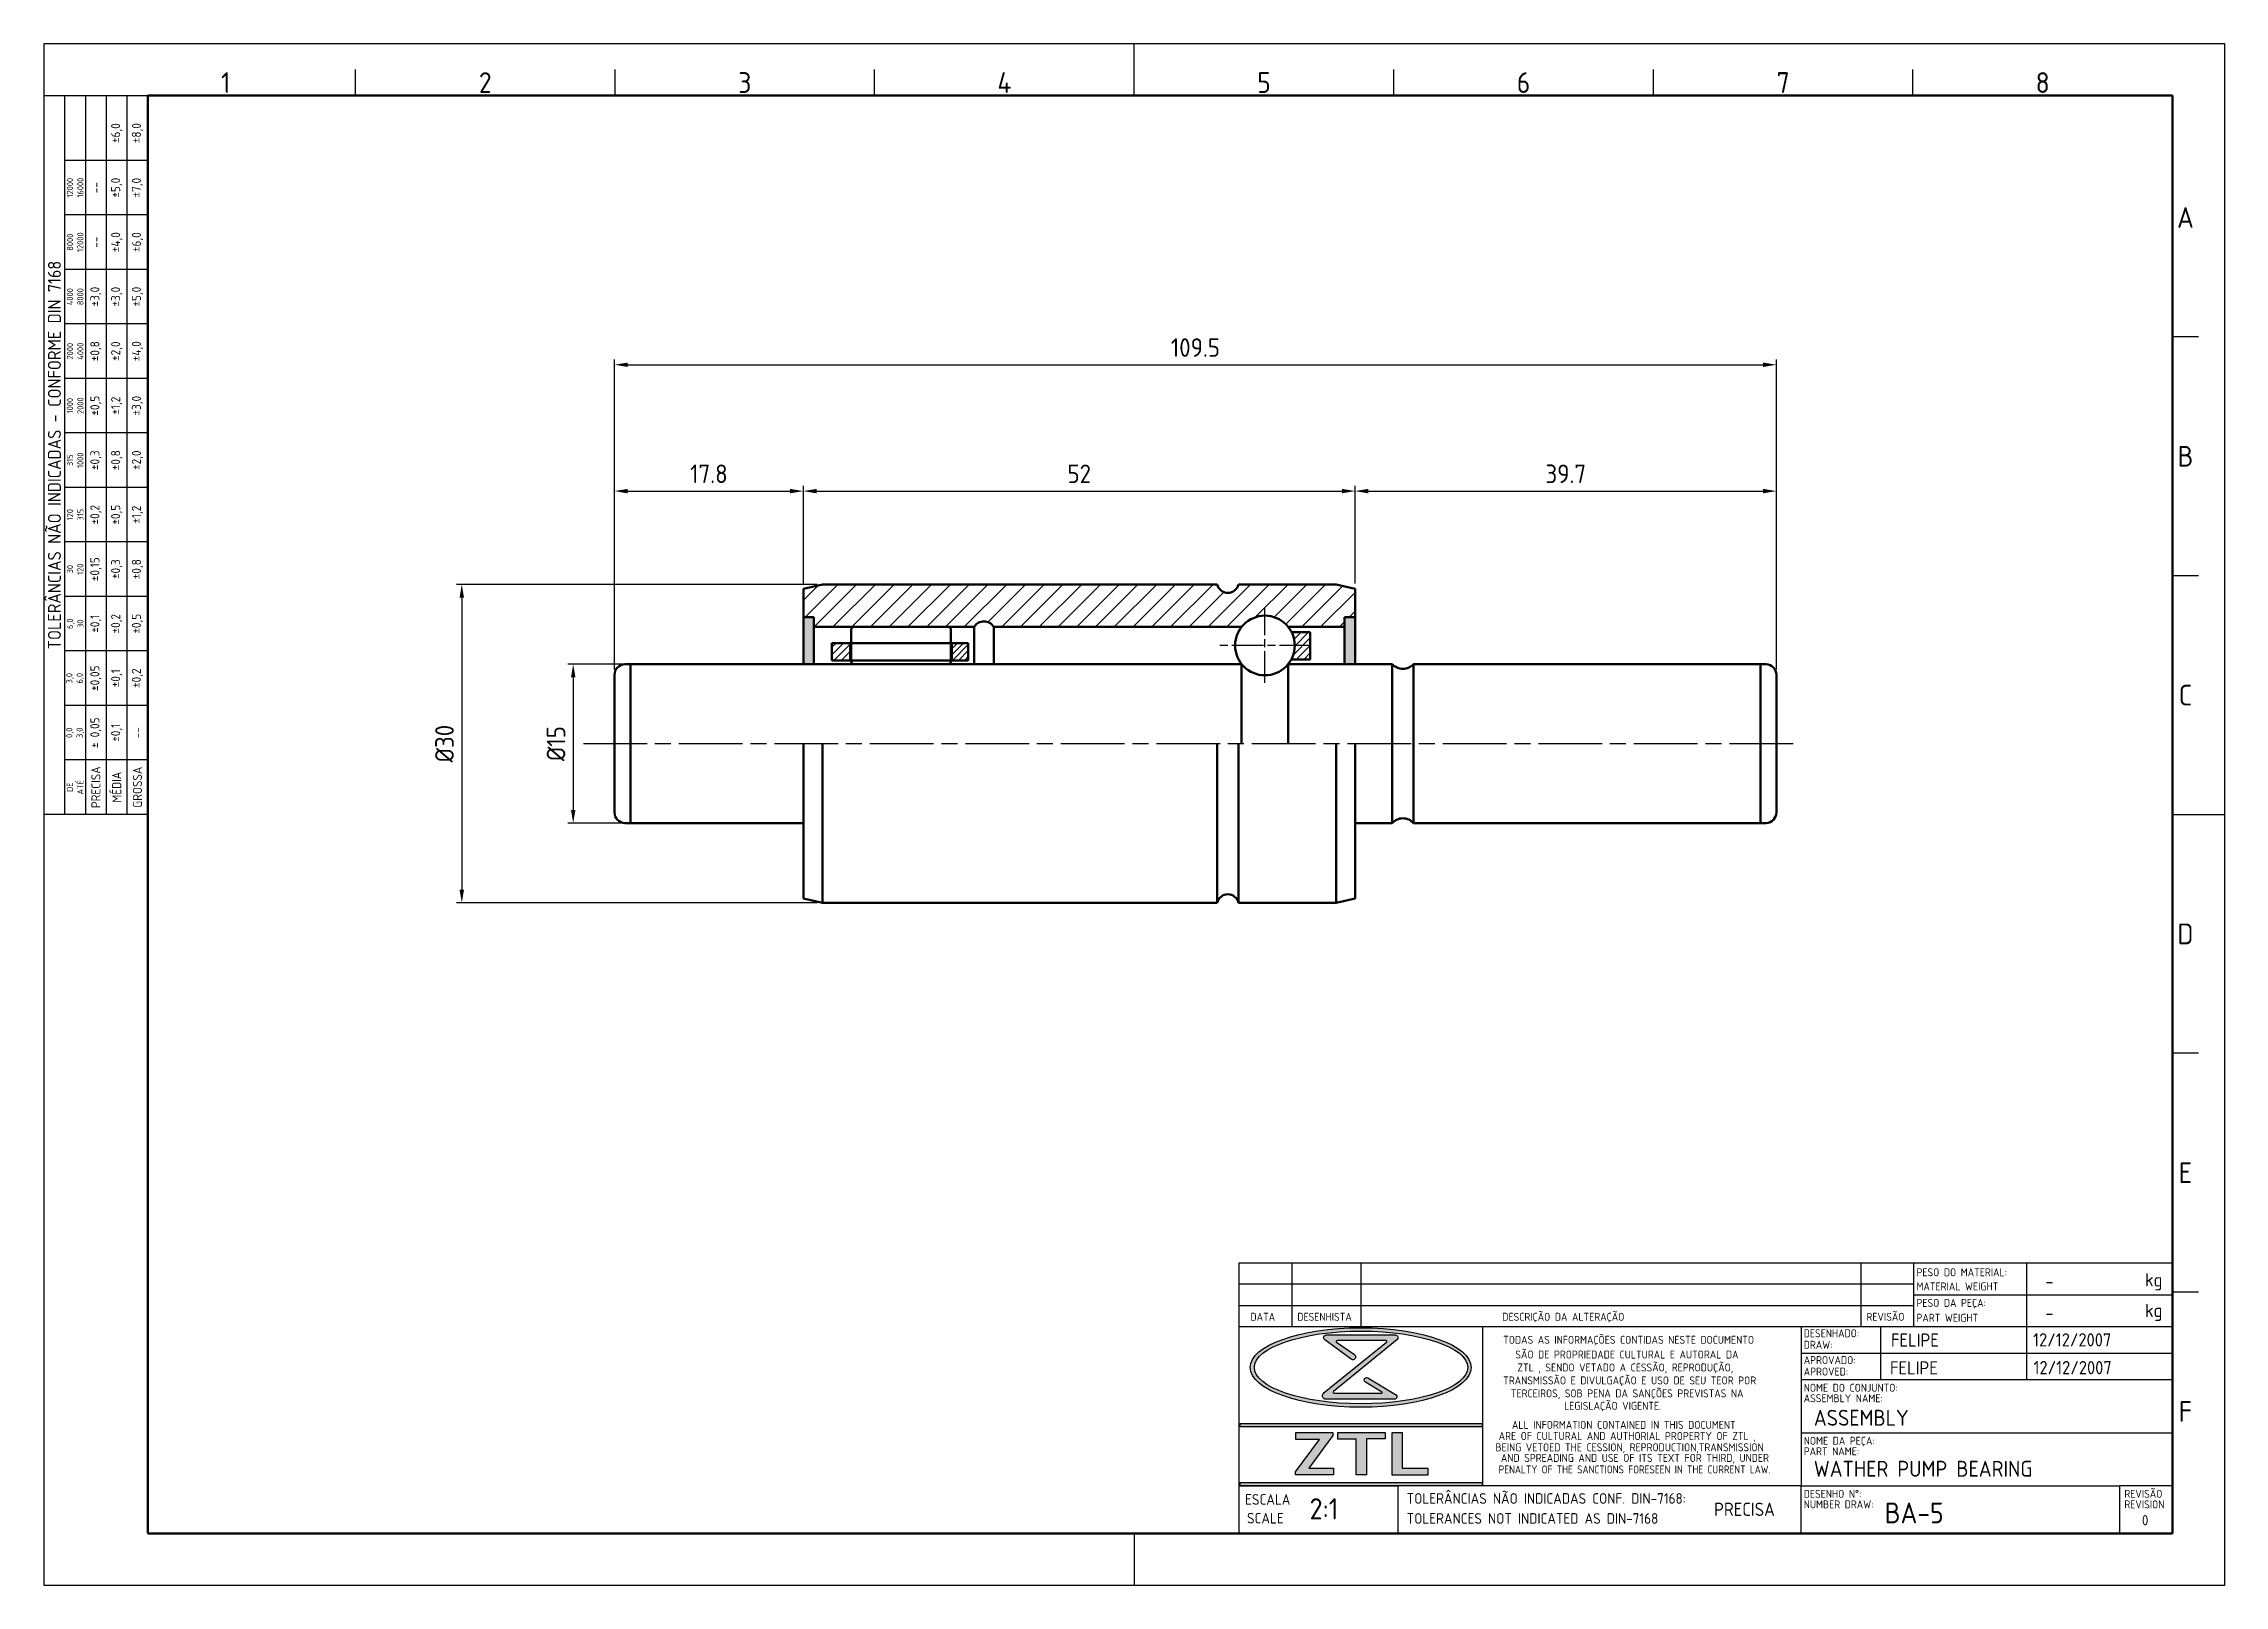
# Model space of a CAD drawing. Extents: x 0 to 205, y 0 to 145.
import ezdxf
from ezdxf.enums import TextEntityAlignment as Align

# ---------------------------------------------------------------- set-up
doc = ezdxf.new("R2010")
doc.units = 0
doc.header["$LTSCALE"] = 0.5
for name, pattern in [('AM_ISO02W050', [7.5, 6, -1.5]), ('AM_ISO08W050', [18, 12, -1.5, 3, -1.5]), ('AM_ISO08W050x2', [9, 6, -0.75, 1.5, -0.75])]:
    doc.linetypes.add(name, pattern=pattern)
doc.layers.get('0').update_dxf_attribs({"linetype": 'CONTINUOUS'})
doc.layers.get('Defpoints').update_dxf_attribs({"linetype": 'CONTINUOUS'})
for name, color, linetype, lineweight in [('AM_0', 7, 'CONTINUOUS', 50), ('AM_3', 6, 'AM_ISO02W050', 25), ('AM_5', 3, 'CONTINUOUS', 25), ('AM_7', 4, 'AM_ISO08W050', 25), ('AM_8', 1, 'CONTINUOUS', 25), ('AM_BOR', 7, 'CONTINUOUS', 50)]:
    doc.layers.add(name, color=color, linetype=linetype, lineweight=lineweight)
doc.styles.add('ACISOTS', font='isocp.shx', dxfattribs={"height": 1})
doc.styles.get("Standard").update_dxf_attribs({"font": 'ISOCP.SHX'})
doc.dimstyles.new('AM_ISO', dxfattribs={"dimtxt": 3.5, "dimasz": 2.5, "dimexe": 1, "dimexo": 1, "dimgap": 1.5, "dimtad": 1, "dimdsep": 46, "dimtxsty": 'Standard', "dimcen": 0, "dimclrd": 256, "dimclre": 256, "dimclrt": 2, "dimadec": 0, "dimazin": 2, "dimtp": 0.1, "dimtm": 0.1, "dimtfac": 0.71, "dimtdec": 3, "dimtmove": 0, "dimatfit": 3, "dimfxl": 1, "dimlwd": -1, "dimlwe": -1, "dimarcsym": 0})

# ---------------------------------------------------------------- blocks, each defined once
blk = doc.blocks.new('A3 ZTL')
for p, q in [((19.57, 280.82), (19.57, 9.78)), ((401.17, 280.82), (19.57, 280.82)), ((401.17, 9.78), (401.17, 280.82)), ((19.57, 9.78), (401.17, 9.78))]:
    blk.add_line(p, q)
at = {"layer": 'AM_BOR', "color": 135, "lineweight": 25}
for p, q in [((0, 0), (0, 290.61)), ((0, 290.61), (410.96, 290.61)), ((205.48, 280.82), (205.48, 290.61)), ((410.96, 290.61), (410.96, 0)), ((58.71, 280.82), (58.71, 285.71)), ((107.63, 280.82), (107.63, 285.71)), ((156.56, 280.82), (156.56, 285.71)), ((254.4, 280.82), (254.4, 285.71)), ((303.33, 280.82), (303.33, 285.71)), ((352.25, 280.82), (352.25, 285.71)), ((3.91, 145.3), (3.91, 280.82)), ((7.83, 280.82), (7.83, 145.3)), ((11.74, 280.82), (11.74, 145.3)), ((15.66, 145.3), (15.66, 280.82)), ((19.57, 268.59), (3.91, 268.59)), ((19.57, 258.32), (3.91, 258.32)), ((19.57, 248.04), (3.91, 248.04)), ((19.57, 237.77), (3.91, 237.77)), ((406.07, 235.32), (401.17, 235.32)), ((19.57, 227.5), (3.91, 227.5)), ((19.57, 217.22), (3.91, 217.22)), ((19.57, 206.95), (3.91, 206.95)), ((19.57, 196.67), (3.91, 196.67)), ((406.07, 190.31), (401.17, 190.31)), ((19.57, 186.4), (3.91, 186.4)), ((19.57, 176.13), (3.91, 176.13)), ((19.57, 165.85), (3.91, 165.85)), ((19.57, 155.58), (3.91, 155.58)), ((401.17, 145.3), (410.96, 145.3)), ((406.07, 100.29), (401.17, 100.29)), ((406.07, 55.28), (401.17, 55.28)), ((205.48, 9.78), (205.48, 0)), ((410.96, 0), (0, 0))]:
    blk.add_line(p, q, dxfattribs=at)
blk.add_lwpolyline([(19.57, 145.3), (0, 145.3), (0, 280.82), (19.57, 280.82)], close=True, dxfattribs=at)
at = {"layer": 'AM_BOR', "color": 135, "lineweight": 25, "style": 'ACISOTS'}
for s, p in [('1', (34.25, 283.27)), ('2', (83.17, 283.27)), ('3', (132.09, 283.27)), ('4', (181.02, 283.27)), ('5', (229.94, 283.27)), ('6', (278.86, 283.27)), ('7', (327.79, 283.27)), ('8', (376.71, 283.27)), ('A', (403.62, 257.83)), ('B', (403.62, 212.82)), ('C', (403.62, 167.81)), ('D', (403.62, 122.8)), ('E', (403.62, 77.79)), ('F', (403.62, 32.78))]:
    blk.add_text(s, height=3.91, dxfattribs=at).set_placement(p, align=Align.MIDDLE)
at = {"layer": 'AM_BOR', "color": 135, "lineweight": 25, "attachment_point": 5, "rotation": 90}
for s, insert, char_height, width in [('±6,0', (13.7, 273.73), 1.712, 10.274), ('±8,0', (17.61, 273.73), 1.712, 10.274), ('12000\\P16000', (5.87, 263.45), 1.174, 10.274), ('--', (9.78, 263.45), 1.712, 10.274), ('±5,0', (13.7, 263.45), 1.712, 10.274), ('±7,0', (17.61, 263.45), 1.712, 10.274), ('±4,0', (13.7, 253.18), 1.712, 10.274), ('±6,0', (17.61, 253.18), 1.712, 10.274), ('8000\\P12000', (5.87, 253.18), 1.174, 10.274), ('--', (9.78, 253.18), 1.712, 10.274), ('{\\Fisocp.shx|c0;TOLERÂNCIAS NÃO INDICADAS - CONFORME DIN 7168}', (1.96, 213.06), 2.4462, 135.5186), ('4000\\P8000', (5.87, 242.91), 1.174, 10.274), ('±3,0', (9.78, 242.91), 1.712, 10.274), ('±3,0', (13.7, 242.91), 1.712, 10.274), ('±5,0', (17.61, 242.91), 1.712, 10.274), ('±0,8', (9.78, 232.63), 1.712, 10.274), ('±2,0', (13.7, 232.63), 1.712, 10.274), ('±4,0', (17.61, 232.63), 1.712, 10.274), ('2000\\P4000', (5.87, 232.63), 1.174, 10.274), ('1000\\P2000', (5.87, 222.36), 1.174, 10.274), ('±0,5', (9.78, 222.36), 1.712, 10.274), ('±1,2', (13.7, 222.36), 1.712, 10.274), ('±3,0', (17.61, 222.36), 1.712, 10.274), ('±0,3', (9.78, 212.08), 1.712, 10.274), ('±0,8', (13.7, 212.08), 1.712, 10.274), ('±2,0', (17.61, 212.08), 1.712, 10.274), ('315\\P1000', (5.87, 212.08), 1.174, 10.274), ('120\\P315', (5.87, 201.81), 1.174, 10.274), ('±0,2', (9.78, 201.81), 1.712, 10.274), ('±0,5', (13.7, 201.81), 1.712, 10.274), ('±1,2', (17.61, 201.81), 1.712, 10.274), ('±0,15', (9.78, 191.54), 1.712, 10.274), ('±0,3', (13.7, 191.54), 1.712, 10.274), ('±0,8', (17.61, 191.54), 1.712, 10.274), ('30\\P120', (5.87, 191.54), 1.174, 10.274), ('6,0\\P30', (5.87, 181.26), 1.174, 10.274), ('±0,1', (9.78, 181.26), 1.712, 10.274), ('±0,2', (13.7, 181.26), 1.712, 10.274), ('±0,5', (17.61, 181.26), 1.712, 10.274), ('±0,05', (9.78, 170.99), 1.712, 10.274), ('±0,2', (17.61, 170.99), 1.712, 10.274), ('3,0\\P6,0', (5.87, 170.99), 1.174, 10.274), ('±0,1', (13.7, 170.99), 1.712, 10.274), ('0,0\\P3,0', (5.87, 160.71), 1.174, 10.274), ('± 0,05', (9.78, 160.71), 1.712, 10.274), ('\\pt4.69206;±0,1', (13.7, 160.71), 1.7123, 10.274), ('--', (17.61, 160.71), 1.712, 10.274), ('PRECISA', (9.78, 150.44), 1.712, 10.274), ('MÉDIA', (13.7, 150.44), 1.712, 10.274), ('GROSSA', (17.61, 150.44), 1.712, 10.274), ('{\\Fisocp.shx|c0;DE\\PATÉ}', (5.87, 150.44), 1.1742, 10.274)]:
    blk.add_mtext(s, dxfattribs=dict(at, insert=insert, char_height=char_height, width=width))
blk = doc.blocks.new('LEGENDAZTL-1')
at = {"layer": 'AM_8'}
h = blk.add_hatch(color=135, dxfattribs=at)
edge = h.paths.add_edge_path()
edge.add_ellipse((23.01, 31.29), major_axis=(20.82, 0), ratio=0.359907, start_angle=191.4592, end_angle=452.8175)
edge.add_ellipse((23.01, 31.29), major_axis=(20.82, 0), ratio=0.359907, start_angle=92.8175, end_angle=191.4592)
edge = h.paths.add_edge_path(flags=16)
edge.add_ellipse((23.07, 31.29), major_axis=(20.11, 0), ratio=0.340664, start_angle=93.067, end_angle=371.4592)
edge.add_ellipse((23.07, 31.29), major_axis=(20.11, 0), ratio=0.340664, start_angle=11.4592, end_angle=93.067)
h = blk.add_hatch(color=135, dxfattribs=at)
edge = h.paths.add_edge_path()
edge.add_line((27.86, 36.04), (16.14, 26.55))
edge.add_arc((16.46, 25.96), 0.662, 118.1409, 270)
edge.add_line((16.46, 25.3), (29.34, 25.3))
edge.add_arc((29.33, 25.79), 0.488, 271.9685, 418.9108)
edge.add_line((29.58, 26.21), (24.36, 29.35))
edge.add_arc((24.11, 28.95), 0.475, 58.6682, 238.8052)
edge.add_line((23.87, 28.54), (26.98, 26.65))
edge.add_arc((26.92, 26.56), 0.12, -90, 54.6545, ccw=False)
edge.add_line((26.92, 26.44), (17.93, 26.44))
edge.add_arc((17.96, 26.6), 0.167, 129.2364, 260.8226, ccw=False)
edge.add_line((17.86, 26.73), (29.79, 36.47))
edge.add_arc((29.47, 36.9), 0.529, 306.0702, 450)
edge.add_line((29.47, 37.43), (16.54, 37.43))
edge.add_arc((16.52, 36.92), 0.513, 87.7272, 233.7471)
edge.add_line((16.21, 36.5), (21.18, 32.86))
edge.add_arc((21.5, 33.28), 0.527, 232.4714, 414.7334)
edge.add_line((21.81, 33.71), (18.46, 36.07))
edge.add_arc((18.53, 36.2), 0.144, 90, 242.5235, ccw=False)
edge.add_line((18.53, 36.35), (27.78, 36.35))
edge.add_arc((27.75, 36.17), 0.176, -50.9964, 80.7655, ccw=False)
for points in [[(0.28, 20.1), (45.87, 20.1), (45.87, 20.7), (0.28, 20.7)], [(10.71, 11.65), (10.71, 11.05), (17.9, 11.05), (17.9, 12.32), (13.24, 12.32), (17.77, 18.44), (17.77, 19.04), (10.78, 19.04), (10.78, 17.71), (15.21, 17.71)], [(18.7, 17.78), (22.17, 17.78), (22.17, 11.05), (24.07, 11.05), (24.07, 17.84), (27.63, 17.84), (27.63, 19.04), (18.7, 19.04)], [(35.62, 11.02), (35.62, 12.32), (30.79, 12.32), (30.79, 19.04), (28.93, 19.04), (28.93, 11.02)], [(45.87, 9.6), (0.28, 9.6), (0.28, 9), (45.87, 9)]]:
    blk.add_hatch(color=135, dxfattribs=at).paths.add_polyline_path(points)
at = {"layer": 'AM_8', "color": 135}
for p, q in [((0, 51), (176, 51)), ((0, 51), (0, 0)), ((10, 51), (10, 39)), ((23, 51), (23, 39)), ((117.25, 51), (117.25, 39)), ((127.25, 39), (127.25, 51)), ((148.5, 51), (148.5, 45)), ((176, 0), (176, 51)), ((127.25, 47), (0, 47)), ((0, 43), (127.25, 43)), ((127.25, 45), (176, 45)), ((148.5, 45), (148.5, 39)), ((0, 39), (106, 39)), ((16.54, 37.43), (29.47, 37.43)), ((45.93, 39), (45.93, 9)), ((106, 39), (106, 20)), ((106, 39), (176, 39)), ((121, 39), (121, 29)), ((148.5, 39), (148.5, 29)), ((106, 34), (176, 34)), ((106, 29), (176, 29)), ((0.28, 20.1), (0.28, 20.7)), ((0.28, 20.7), (45.87, 20.7)), ((45.87, 20.7), (45.87, 20.1)), ((45.87, 20.1), (0.28, 20.1)), ((10.71, 11.65), (15.21, 17.71)), ((10.78, 17.71), (10.78, 19.04)), ((10.78, 19.04), (17.77, 19.04)), ((15.21, 17.71), (10.78, 17.71)), ((17.77, 18.44), (13.24, 12.32)), ((17.77, 19.04), (17.77, 18.44)), ((18.7, 17.78), (18.7, 19.04)), ((18.7, 19.04), (27.63, 19.04)), ((22.17, 17.78), (18.7, 17.78)), ((22.17, 11.05), (22.17, 17.78)), ((24.07, 17.84), (24.07, 11.05)), ((27.63, 17.84), (24.07, 17.84)), ((27.63, 19.04), (27.63, 17.84)), ((28.93, 11.02), (28.93, 19.04)), ((28.93, 19.04), (30.79, 19.04)), ((30.79, 19.04), (30.79, 12.32)), ((106, 20), (106, 9)), ((106, 19), (176, 19)), ((0, 9), (30, 9)), ((106, 9), (0, 9)), ((0.28, 9.6), (45.87, 9.6)), ((0.28, 9), (0.28, 9.6)), ((45.87, 9), (0.28, 9)), ((10.71, 11.05), (10.71, 11.65)), ((17.9, 11.05), (10.71, 11.05)), ((13.24, 12.32), (17.9, 12.32)), ((17.9, 12.32), (17.9, 11.05)), ((24.07, 11.05), (22.17, 11.05)), ((35.62, 11.02), (28.93, 11.02)), ((30, 9), (30, 0)), ((30.79, 12.32), (35.62, 12.32)), ((35.62, 12.32), (35.62, 11.02)), ((45.87, 9.6), (45.87, 9)), ((106, 0), (106, 9)), ((106, 9), (166, 9)), ((176, 9), (166, 9)), ((166, 9), (166, 0)), ((0, 0), (176, 0))]:
    blk.add_line(p, q, dxfattribs=at)
blk.add_lwpolyline([(16.54, 37.43), (29.47, 37.43, -0.726075), (29.79, 36.47), (17.86, 26.73, 0.646844), (17.93, 26.44), (26.92, 26.44, 0.730915), (26.98, 26.65), (23.87, 28.54, -1.001197), (24.36, 29.35), (29.58, 26.21, -0.746343), (29.34, 25.3), (16.46, 25.3, -0.780296), (16.14, 26.55), (27.86, 36.04, 0.647932), (27.78, 36.35), (18.53, 36.35, 0.78497), (18.46, 36.07), (21.81, 33.71, -1.019937), (21.18, 32.86), (16.21, 36.5, -0.740095), (16.54, 37.43, -0.257794)], format="xyb", dxfattribs=at)
for centre, major_axis, ratio in [((23.01, 31.29), (-20.82, 0), 0.359907), ((23.07, 31.29), (-20.11, 0), 0.340664)]:
    blk.add_ellipse(centre, major_axis=major_axis, ratio=ratio, dxfattribs=at)
for s, height, p in [('PESO DO MATERIAL:', 1.5, (127.75, 48.48)), ('MATERIAL WEIGHT', 1.5, (127.75, 45.82)), ('kg', 2.5, (170.83, 46.56)), ('DATA', 1.5, (2.22, 40.09)), ('DESENHISTA', 1.5, (11.05, 40.09)), ('DESCRIÇÃO DA ALTERAÇÃO', 1.5, (49.68, 40.09)), ('REVISÃO', 1.5, (118.32, 40.09)), ('PESO DA PEÇA:', 1.5, (127.75, 42.71)), ('PART WEIGHT', 1.5, (127.75, 39.91)), ('kg', 2.5, (170.83, 40.79)), ('TODAS AS INFORMAÇÕES CONTIDAS NESTE DOCUMENTO', 1.5, (49.85, 35.75)), ('DESENHADO:', 1.5, (106.5, 36.98)), ('SÃO DE PROPRIEDADE CULTURAL E AUTORAL DA', 1.5, (52.14, 32.98)), ('APROVADO:', 1.5, (106.5, 31.93)), ('DRAW:', 1.5, (106.5, 34.82)), ('TRANSMISSÃO E DIVULGAÇÃO E USO DE SEU TEOR POR', 1.5, (49.85, 28.1)), ('ZTL , SENDO VETADO A CESSÃO, REPRODUÇÃO,', 1.5, (52.53, 30.54)), ('APROVED:', 1.5, (106.5, 29.77)), ('TERCEIROS, SOB PENA DA SANÇÕES PREVISTAS NA', 1.5, (51.3, 25.66)), ('LEGISLAÇÃO VIGENTE.', 1.5, (61.33, 23.31)), ('ASSEMBLY NAME:', 1.5, (106.5, 24.74)), ('NOME DO CONJUNTO:', 1.5, (106.5, 26.72)), ('ALL INFORMATION CONTAINED IN THIS DOCUMENT', 1.5, (51.5, 19.72)), ('BEING VETOED THE CESSION, REPRODUCTION,TRANSMISSION', 1.5, (48.41, 15.49)), ('ARE OF CULTURAL AND AUTHORIAL PROPERTY OF ZTL ,', 1.5, (49, 17.62)), ('NOME DA PEÇA:', 1.5, (106.5, 16.72)), ('AND SPREADING AND USE OF ITS TEXT FOR THIRD, UNDER', 1.5, (49.42, 13.49)), ('PART NAME:', 1.5, (106.5, 14.74)), ('TOLERÂNCIAS NÃO INDICADAS CONF. DIN-7168:', 2, (31.66, 5.6)), ('DESENHO N%%d:', 1.5, (106.5, 6.72)), ('REVISÃO', 1.5, (166.93, 6.72)), ('ESCALA', 2, (1.21, 5.42)), ('NUMBER DRAW:', 1.5, (106.5, 4.74)), ('REVISION', 1.5, (166.93, 4.74)), ('SCALE', 2, (1.57, 1.88)), ('TOLERANCES NOT INDICATED AS DIN-7168', 2, (31.66, 1.83))]:
    blk.add_text(s, height=height, dxfattribs=at).set_placement(p)
at = {"layer": 'AM_8', "color": 135, "width": 0.95}
blk.add_text('PENALTY OF THE SANCTIONS FORESEEN IN THE CURRENT LAW.', height=1.5, dxfattribs=at).set_placement((48.99, 11.32))
at = {"layer": 'AM_8', "color": 135}
for tag, height, p in [('PESO', 2.5, (152.06, 47.53)), ('PESO', 2.5, (152.06, 41.58)), ('DESN.', 2.5, (122.94, 36.44)), ('DATADES', 2.5, (149.73, 36.5)), ('APROV', 2.5, (122.75, 31.22)), ('DATAAPROV', 2.5, (149.81, 31.25)), ('CONJUNTO', 3, (108.41, 21.81)), ('PEÇA', 3, (108.4, 12.2)), ('NºDESENHO', 3.91, (121.76, 3.88))]:
    blk.add_attdef(tag, text='', height=height, dxfattribs=at).set_placement(p, align=Align.MIDDLE_LEFT)
at = {"layer": 'AM_8', "color": 135, "style": 'ACISOTS'}
for tag, p, height in [('GEN-TITLE-SCA{12.7}', (13.36, 2.64), 4), ('GEN-TITLE-DWG{30.6}', (92.5, -2.65), 2)]:
    blk.add_attdef(tag, p, '', height=height, dxfattribs=at)
at = {"layer": 'AM_8', "color": 135}
for tag, height, p in [('TOL.N.IND', 2.5, (95.33, 4.56)), ('REV.', 1.96, (170.86, 2.49))]:
    blk.add_attdef(tag, text='', height=height, dxfattribs=at).set_placement(p, align=Align.MIDDLE_CENTER)
blk = doc.blocks.new('*D29')
at = {"layer": 'AM_5'}
for p, q in [((53.76, 86.32), (53.76, 115.54)), ((163.26, 86.32), (163.26, 115.54)), ((55.01, 115.04), (162.01, 115.04))]:
    blk.add_line(p, q, dxfattribs=at)
for points in [[(55.01, 115.24), (55.01, 114.83), (53.76, 115.04)], [(162.01, 115.24), (162.01, 114.83), (163.26, 115.04)]]:
    blk.add_solid(points, dxfattribs=at)
at = {"layer": 'Defpoints', "color": 0}
for p in [(163.26, 115.04), (53.76, 85.82), (163.26, 85.82)]:
    blk.add_point(p, dxfattribs=at)
at = {"layer": 'AM_5', "color": 3, "insert": (108.51, 116.66), "char_height": 1.75, "attachment_point": 5}
blk.add_mtext('109.5', dxfattribs=at)
blk = doc.blocks.new('*D30')
at = {"layer": 'AM_5'}
for p, q in [((53.76, 86.32), (53.76, 103.63)), ((55.01, 103.13), (70.31, 103.13)), ((71.56, 94.43), (71.56, 103.63))]:
    blk.add_line(p, q, dxfattribs=at)
for points in [[(55.01, 103.34), (55.01, 102.92), (53.76, 103.13)], [(70.31, 103.34), (70.31, 102.92), (71.56, 103.13)]]:
    blk.add_solid(points, dxfattribs=at)
at = {"layer": 'Defpoints', "color": 0}
for p in [(71.56, 103.13), (71.56, 93.93), (53.76, 85.82)]:
    blk.add_point(p, dxfattribs=at)
at = {"layer": 'AM_5', "color": 3, "insert": (62.66, 104.76), "char_height": 1.75, "attachment_point": 5}
blk.add_mtext('17.8', dxfattribs=at)
blk = doc.blocks.new('*D31')
at = {"layer": 'AM_5'}
for p, q in [((71.56, 94.43), (71.56, 103.63)), ((72.81, 103.13), (122.31, 103.13)), ((123.56, 94.43), (123.56, 103.63))]:
    blk.add_line(p, q, dxfattribs=at)
for points in [[(72.81, 103.34), (72.81, 102.92), (71.56, 103.13)], [(122.31, 103.34), (122.31, 102.92), (123.56, 103.13)]]:
    blk.add_solid(points, dxfattribs=at)
at = {"layer": 'Defpoints', "color": 0}
for p in [(123.56, 103.13), (71.56, 93.93), (123.56, 93.93)]:
    blk.add_point(p, dxfattribs=at)
at = {"layer": 'AM_5', "color": 3, "insert": (97.56, 104.76), "char_height": 1.75, "attachment_point": 5}
blk.add_mtext('52', dxfattribs=at)
blk = doc.blocks.new('*D32')
at = {"layer": 'AM_5'}
for p, q in [((123.56, 94.43), (123.56, 103.63)), ((124.81, 103.13), (162.01, 103.13)), ((163.26, 86.32), (163.26, 103.63))]:
    blk.add_line(p, q, dxfattribs=at)
for points in [[(124.81, 103.34), (124.81, 102.92), (123.56, 103.13)], [(162.01, 103.34), (162.01, 102.92), (163.26, 103.13)]]:
    blk.add_solid(points, dxfattribs=at)
at = {"layer": 'Defpoints', "color": 0}
for p in [(163.26, 103.13), (123.56, 93.93), (163.26, 85.82)]:
    blk.add_point(p, dxfattribs=at)
at = {"layer": 'AM_5', "color": 3, "insert": (143.41, 104.76), "char_height": 1.75, "attachment_point": 5}
blk.add_mtext('39.7', dxfattribs=at)
blk = doc.blocks.new('*D33')
at = {"layer": 'AM_5'}
for p, q in [((72.86, 94.33), (38.87, 94.33)), ((39.37, 93.08), (39.37, 65.58)), ((72.86, 64.33), (38.87, 64.33))]:
    blk.add_line(p, q, dxfattribs=at)
for points in [[(39.16, 93.08), (39.58, 93.08), (39.37, 94.33)], [(39.16, 65.58), (39.58, 65.58), (39.37, 64.33)]]:
    blk.add_solid(points, dxfattribs=at)
at = {"layer": 'Defpoints', "color": 0}
for p in [(73.36, 94.33), (39.37, 64.33), (73.36, 64.33)]:
    blk.add_point(p, dxfattribs=at)
at = {"layer": 'AM_5', "color": 3, "insert": (37.74, 79.33), "char_height": 1.75, "attachment_point": 5, "rotation": 90}
blk.add_mtext('%%C30', dxfattribs=at)
blk = doc.blocks.new('*D34')
at = {"layer": 'AM_5'}
for p, q in [((54.76, 86.83), (49.37, 86.83)), ((49.87, 85.58), (49.87, 73.08)), ((54.76, 71.83), (49.37, 71.83))]:
    blk.add_line(p, q, dxfattribs=at)
for points in [[(49.66, 85.58), (50.08, 85.58), (49.87, 86.83)], [(49.66, 73.08), (50.08, 73.08), (49.87, 71.83)]]:
    blk.add_solid(points, dxfattribs=at)
at = {"layer": 'Defpoints', "color": 0}
for p in [(55.26, 86.83), (49.87, 71.83), (55.26, 71.83)]:
    blk.add_point(p, dxfattribs=at)
at = {"layer": 'AM_5', "color": 3, "insert": (48.25, 79.33), "char_height": 1.75, "attachment_point": 5, "rotation": 90}
blk.add_mtext('%%C15', dxfattribs=at)

msp = doc.modelspace()

# ---------------------------------------------------------------- hatches: boundary and pattern name
at = {"layer": 'AM_3'}
h = msp.add_hatch(dxfattribs=at)
h.set_pattern_fill('ANSI31', color=256, scale=15, style=0)
h.paths.add_polyline_path([(78.278, 102.972), (76.724, 102.972), (76.724, 95.972), (83.474, 95.972), (83.474, 99.972, -0.2679492)])
h.paths.add_polyline_path([(83.474, 63.972), (76.724, 63.972), (76.724, 56.972), (78.278, 56.972, -0.2679492), (83.474, 59.972)])
h = msp.add_hatch(dxfattribs=at)
h.set_pattern_fill('ANSI31', color=256, scale=15, style=0)
h.paths.add_polyline_path([(86.474, 95.972), (90.224, 99.722), (90.224, 102.972), (88.671, 102.972, -0.2679492), (83.474, 99.972), (83.474, 95.972)])
h.paths.add_polyline_path([(90.224, 56.972), (90.224, 60.222), (86.474, 63.972), (83.474, 63.972), (83.474, 59.972, -0.2679492), (88.671, 56.972)])
at = {"layer": 'AM_8'}
h = msp.add_hatch(dxfattribs=at)
h.set_pattern_fill('_U', color=256, scale=1.25, angle=45, style=0, pattern_type=0)
h.set_pattern_definition([(45, (-6.2, -7.8932), (-0.8838835, 0.8838835), [])])
edge = h.paths.add_edge_path()
edge.add_line((89.498, 90.332), (112.862, 90.332))
edge.add_arc((115.06, 88.582), 2.809, 38.53574, 141.46426, ccw=False)
edge.add_line((117.257, 90.332), (122.561, 90.332))
edge.add_line((122.561, 90.332), (122.561, 91.253))
edge.add_line((122.561, 91.253), (123.561, 91.253))
edge.add_line((123.561, 91.253), (123.561, 93.933))
edge.add_line((123.561, 93.933), (121.761, 94.332))
edge.add_line((121.761, 94.332), (112.561, 94.332))
edge.add_arc((111.561, 94.557), 1.025, 192.68038, 347.31962, ccw=False)
edge.add_line((110.561, 94.332), (73.361, 94.332))
edge.add_line((73.361, 94.332), (71.561, 93.933))
edge.add_line((71.561, 93.933), (71.561, 91.253))
edge.add_line((71.561, 91.253), (72.561, 91.253))
edge.add_line((72.561, 91.253), (72.561, 90.332))
edge.add_line((72.561, 90.332), (87.657, 90.332))
edge.add_arc((88.578, 89.784), 1.071, 30.76755, 149.23245, ccw=False)
for points in [[(71.561, 91.253), (71.561, 86.832), (72.561, 86.832), (72.561, 91.253)], [(122.561, 91.253), (122.561, 86.832), (123.561, 86.832), (123.561, 91.253)]]:
    msp.add_hatch(color=256, dxfattribs=at).paths.add_polyline_path(points)
h = msp.add_hatch(dxfattribs=at)
h.set_pattern_fill('_U', color=256, scale=0.5, angle=45, style=0, pattern_type=0)
h.set_pattern_definition([(45, (9.3692, -13.9415), (-0.3535534, 0.3535534), [])])
h.paths.add_polyline_path([(74.25, 88.807), (74.25, 87.18), (75.961, 87.18), (75.961, 88.807)])
h = msp.add_hatch(dxfattribs=at)
h.set_pattern_fill('_U', color=256, scale=0.4, angle=45, style=0, pattern_type=0)
h.set_pattern_definition([(45, (9.3692, -13.9415), (-0.2828427, 0.2828427), [])])
h.paths.add_polyline_path([(85.564, 88.807), (85.564, 87.18), (87.104, 87.18), (87.104, 88.807)])
h = msp.add_hatch(dxfattribs=at)
h.set_pattern_fill('_U', color=256, scale=0.5, angle=45, style=0, pattern_type=0)
h.set_pattern_definition([(45, (22.4692, -13.9415), (-0.3535534, 0.3535534), [])])
edge = h.paths.add_edge_path()
edge.add_line((119.336, 87.251), (119.336, 89.829))
edge.add_line((119.336, 89.829), (117.577, 89.829))
edge.add_arc((115.06, 88.582), 2.809, -28.29949, 26.35237, ccw=False)
edge.add_line((117.533, 87.251), (119.336, 87.251))

# ---------------------------------------------------------------- linework, layer by layer
at = {"layer": 'AM_0'}
for p, q in [((73.361, 94.332), (71.561, 93.933)), ((71.561, 86.832), (71.561, 93.933)), ((73.361, 94.332), (110.561, 94.332)), ((112.561, 94.332), (121.761, 94.332)), ((121.761, 94.332), (123.561, 93.933)), ((123.561, 93.933), (123.561, 86.832)), ((71.561, 91.253), (72.561, 91.253)), ((72.561, 91.253), (72.561, 86.832)), ((123.561, 91.253), (122.561, 91.253)), ((122.561, 91.253), (122.561, 86.832)), ((72.561, 90.332), (87.657, 90.332)), ((75.961, 88.807), (74.25, 88.807)), ((74.25, 88.807), (74.25, 87.18)), ((85.564, 88.807), (75.961, 88.807)), ((75.961, 87.18), (75.961, 88.807)), ((87.104, 88.807), (85.564, 88.807)), ((85.564, 88.807), (85.564, 87.18)), ((87.104, 87.18), (87.104, 88.807)), ((87.657, 90.332), (87.657, 86.832)), ((89.498, 90.332), (112.862, 90.332)), ((89.498, 90.332), (89.498, 86.832)), ((117.257, 90.332), (122.561, 90.332)), ((117.577, 89.829), (119.336, 89.829)), ((119.336, 89.829), (119.336, 87.251)), ((55.261, 86.832), (54.735, 86.819)), ((55.261, 86.832), (112.862, 86.832)), ((55.261, 86.832), (55.261, 71.832)), ((74.25, 87.18), (75.961, 87.18)), ((75.961, 87.18), (85.564, 87.18)), ((85.564, 87.18), (87.104, 87.18)), ((112.862, 86.832), (112.862, 79.332)), ((117.257, 86.832), (127.061, 86.832)), ((117.257, 86.832), (117.257, 79.332)), ((119.336, 87.251), (117.533, 87.251)), ((127.061, 86.832), (127.061, 71.832)), ((129.061, 86.832), (161.761, 86.832)), ((129.061, 71.832), (129.061, 86.832)), ((161.761, 86.832), (162.288, 86.819)), ((161.761, 86.832), (161.761, 71.832)), ((53.761, 72.846), (53.761, 85.819)), ((163.261, 85.819), (163.261, 72.846)), ((71.561, 64.731), (71.561, 79.332)), ((73.361, 79.332), (73.361, 64.332)), ((110.561, 64.332), (110.561, 79.332)), ((112.561, 64.332), (112.561, 79.332)), ((121.761, 79.332), (121.761, 64.332)), ((123.561, 79.332), (123.561, 64.731)), ((55.261, 71.832), (54.735, 71.846)), ((71.561, 71.832), (55.261, 71.832)), ((127.061, 71.832), (123.561, 71.832)), ((161.761, 71.832), (129.061, 71.832)), ((161.761, 71.832), (162.288, 71.846)), ((73.361, 64.332), (71.561, 64.731)), ((110.561, 64.332), (73.361, 64.332)), ((121.761, 64.332), (112.561, 64.332)), ((121.761, 64.332), (123.561, 64.731))]:
    msp.add_line(p, q, dxfattribs=at)
msp.add_lwpolyline([(76.329, 86.832), (85.22, 86.832, 0.4142136), (85.47, 87.082), (85.47, 90.082, 0.4142136), (85.22, 90.332), (76.329, 90.332, 0.4142136), (76.079, 90.082), (76.079, 87.082, 0.4142136)], format="xyb", close=True, dxfattribs=at)
msp.add_circle((115.06, 88.582), 2.809, dxfattribs=at)
for centre, radius, start, end in [((111.561, 94.557), 1.025, 192.68038, 347.31962), ((88.578, 89.784), 1.071, 30.76755, 149.23245), ((54.761, 85.819), 1, 91.5, 180), ((128.061, 87.692), 1.319, 220.68975, 319.31025), ((162.261, 85.819), 1, 0, 88.5), ((54.761, 72.846), 1, 180, 268.5), ((128.061, 70.972), 1.319, 40.68975, 139.31025), ((162.261, 72.846), 1, 271.5, 0), ((111.561, 64.107), 1.025, 12.68038, 167.31962)]:
    msp.add_arc(centre, radius, start, end, dxfattribs=at)
at = {"layer": 'AM_7', "linetype": 'AM_ISO08W050x2'}
for p, q in [((115.06, 85.056), (115.06, 92.109)), ((119.425, 88.582), (110.694, 88.582))]:
    msp.add_line(p, q, dxfattribs=at)
at = {"layer": 'AM_7'}
msp.add_line((50.827, 79.332), (165.268, 79.332), dxfattribs=at)

# ---------------------------------------------------------------- block references
at = {"layer": 'AM_0', "lineweight": 0, "xscale": 0.5, "yscale": 0.5, "zscale": 0.5}
msp.add_blockref('A3 ZTL', (0, 0), dxfattribs=at)
at = {"layer": 'AM_0', "lineweight": 0}
ref = msp.add_blockref('LEGENDAZTL-1', (112.587, 4.892), dxfattribs=dict(at, xscale=0.5, yscale=0.5, zscale=0.5))
ref.add_attrib('GEN-TITLE-SCA{12.7}', '2:1', (119.266, 6.214), dxfattribs={"layer": 'AM_8', "color": 135, "height": 2, "style": 'ACISOTS'})
ref.add_attrib('DATAAPROV', '12/12/2007', dxfattribs={"layer": 'AM_8', "color": 135, "height": 1.25}).set_placement((187.492, 20.52), align=Align.MIDDLE_LEFT)
ref.add_attrib('DATADES', '12/12/2007', dxfattribs={"layer": 'AM_8', "color": 135, "height": 1.25}).set_placement((187.452, 23.141), align=Align.MIDDLE_LEFT)
ref.add_attrib('APROV', 'FELIPE', dxfattribs={"layer": 'AM_8', "color": 135, "height": 1.25}).set_placement((173.962, 20.501), align=Align.MIDDLE_LEFT)
ref.add_attrib('PESO', '-', dxfattribs={"layer": 'AM_8', "color": 135, "height": 1.25}).set_placement((188.618, 28.656), align=Align.MIDDLE_LEFT)
ref.add_attrib('PEÇA', 'WATHER PUMP BEARING', dxfattribs={"layer": 'AM_8', "color": 135, "height": 1.5}).set_placement((166.786, 10.99), align=Align.MIDDLE_LEFT)
ref.add_attrib('CONJUNTO', 'ASSEMBLY', dxfattribs={"layer": 'AM_8', "color": 135, "height": 1.5}).set_placement((166.79, 15.797), align=Align.MIDDLE_LEFT)
ref.add_attrib('NºDESENHO', 'BA-5', dxfattribs={"layer": 'AM_8', "color": 135, "height": 1.9556}).set_placement((173.467, 6.831), align=Align.MIDDLE_LEFT)
ref.add_attrib('REV.', '0', dxfattribs={"layer": 'AM_8', "color": 135, "height": 0.978}).set_placement((198.016, 6.137), align=Align.MIDDLE_CENTER)
ref.add_attrib('TOL.N.IND', 'PRECISA', dxfattribs={"layer": 'AM_8', "color": 135, "height": 1.25}).set_placement((160.25, 7.172), align=Align.MIDDLE_CENTER)
ref.add_attrib('DESN.', 'FELIPE', dxfattribs={"layer": 'AM_8', "color": 135, "height": 1.25}).set_placement((174.057, 23.114), align=Align.MIDDLE_LEFT)
ref.add_attrib('PESO', '-', dxfattribs={"layer": 'AM_8', "color": 135, "height": 1.25}).set_placement((188.618, 25.681), align=Align.MIDDLE_LEFT)

# ---------------------------------------------------------------- dimensions: what is measured, and where the dimension line sits
at = {"layer": 'AM_5'}
for base, p1, p2, picture, middle in [((163.261, 115.035), (53.761, 85.819), (163.261, 85.819), '*D29', (108.511, 116.66)), ((71.561, 103.131), (53.761, 85.819), (71.561, 93.933), '*D30', (62.661, 104.756)), ((123.561, 103.131), (71.561, 93.933), (123.561, 93.933), '*D31', (97.561, 104.756)), ((163.261, 103.131), (123.561, 93.933), (163.261, 85.819), '*D32', (143.411, 104.756))]:
    dim = msp.add_linear_dim(base=base, p1=p1, p2=p2, dimstyle='AM_ISO', override={"dimscale": 0.5, "dimclrt": 3, "dimadec": 2, "dimtp": 0, "dimtdec": 2}, dxfattribs=at)
    dim.commit()
    dim.dimension.update_dxf_attribs({"geometry": picture, "text_midpoint": middle})
for base, p1, p2, text, picture, middle in [((39.369, 64.332), (73.361, 94.332), (73.361, 64.332), '%%C30', '*D33', (37.744, 79.332)), ((49.872, 71.832), (55.261, 86.832), (55.261, 71.832), '%%C15', '*D34', (48.247, 79.332))]:
    dim = msp.add_linear_dim(base=base, p1=p1, p2=p2, angle=90, text=text, dimstyle='AM_ISO', override={"dimscale": 0.5, "dimclrt": 3, "dimadec": 2, "dimtp": 0, "dimtdec": 2}, dxfattribs=at)
    dim.commit()
    dim.dimension.update_dxf_attribs({"geometry": picture, "text_midpoint": middle})

doc.saveas('drawing.dxf')
